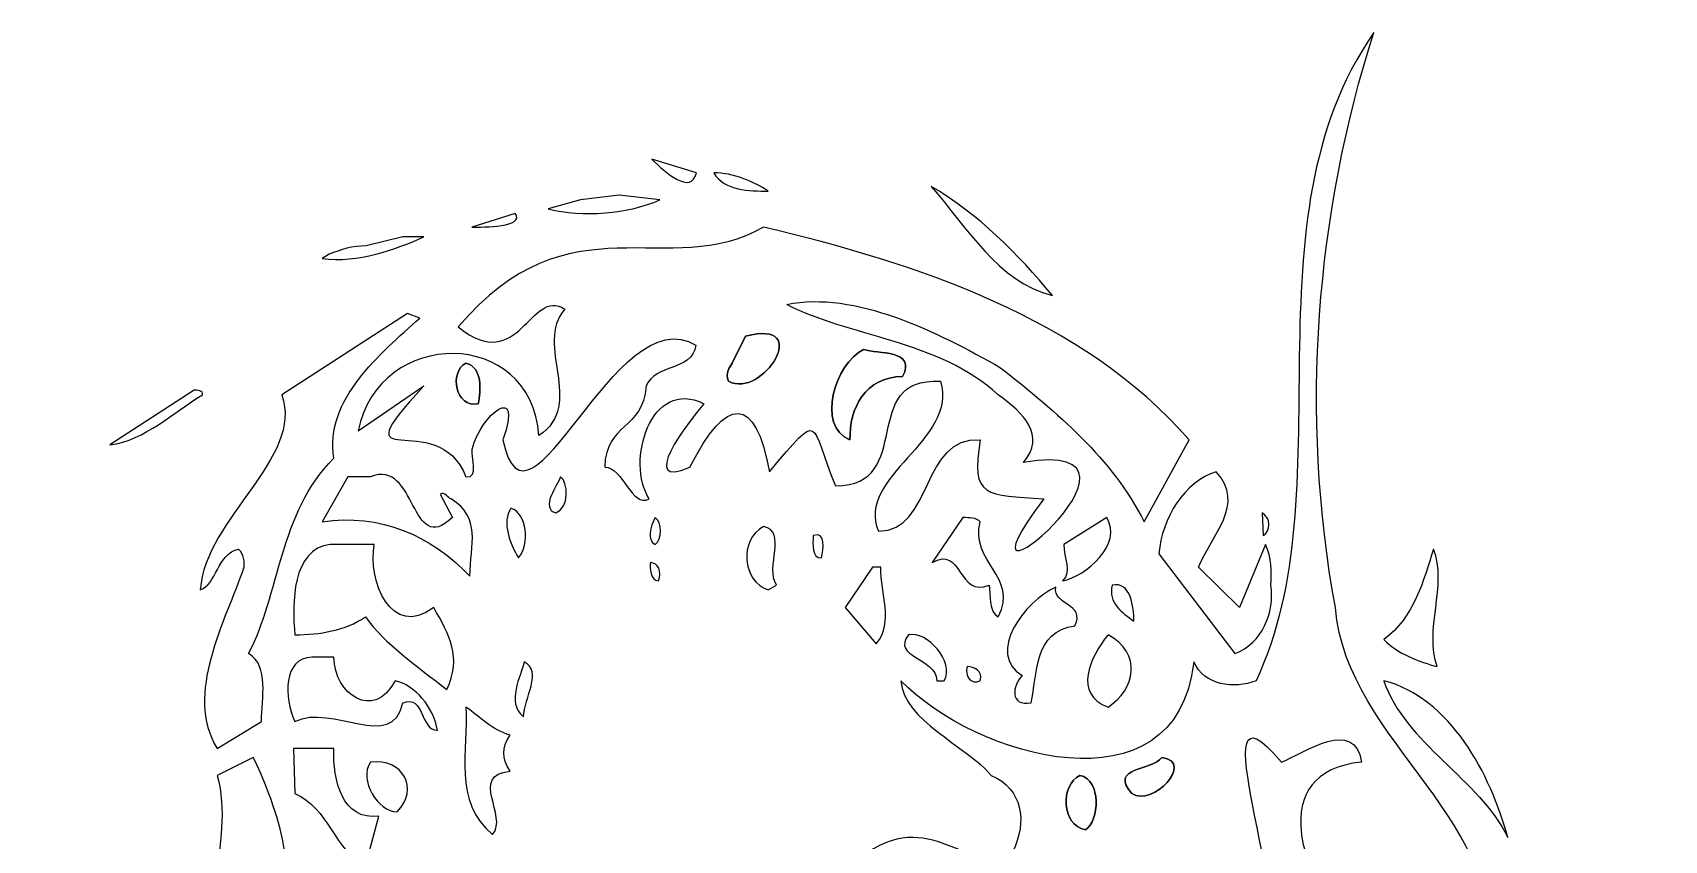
# Model space of a CAD drawing. Header units: centimetres. Extents: x -8.9 to 8.9, y -9.8 to 13.9.
# Drawn here: x -2.74 to 7.02, y 9.03 to 13.87 of the extents above; entities that cross this region are included whole.
import ezdxf

# ---------------------------------------------------------------- set-up
doc = ezdxf.new("R2010")
doc.units = ezdxf.units.CM
doc.header["$MEASUREMENT"] = 0
doc.layers.add('Ebene 1', color=7, linetype='Continuous')

msp = doc.modelspace()

# ---------------------------------------------------------------- linework, layer by layer
at = {"layer": 'Ebene 1', "color": 12}
for points, knots in [([(4.20624, 10.10158), (4.27228, 9.96188), (4.445, 9.93648), (4.57962, 9.98982), (4.57962, 9.98982), (5.1181, 11.12774), (4.4958, 12.73048), (5.2832, 13.86586), (5.2832, 13.86586), (4.9403, 12.78382), (4.8387, 11.59256), (5.0546, 10.42669), (5.0546, 10.42669), (5.1181, 9.61136), (6.1468, 9.12368), (5.93598, 8.31087), (5.93598, 8.31087), (5.77341, 8.36422), (5.73786, 8.68934), (5.56767, 8.63853), (5.56767, 8.63853), (5.89534, 8.20166), (5.47878, 8.49884), (5.1816, 8.47344), (5.1816, 8.47344), (4.83108, 8.8011), (4.6355, 9.4488), (5.20954, 9.50214), (5.20954, 9.50214), (5.17144, 9.77392), (4.86918, 9.55802), (4.73202, 9.50214), (4.73202, 9.50214), (4.20624, 10.12952), (4.8387, 8.52677), (4.61517, 8.4455), (4.61517, 8.4455), (4.19862, 9.4488), (4.064, 8.36422), (4.77774, 8.2296), (4.77774, 8.2296), (5.18668, 8.36422), (5.02412, 7.7978), (5.37972, 7.63524), (5.37972, 7.63524), (5.6388, 7.52602), (6.1087, 7.30758), (6.1595, 7.71652), (6.1595, 7.71652), (6.40587, 7.41934), (6.63448, 7.0104), (6.53034, 6.5786), (6.53034, 6.5786), (6.38556, 6.76656), (6.41858, 7.14502), (6.13156, 7.2517), (6.13156, 7.2517), (6.00964, 7.20344), (6.12394, 7.09168), (6.13156, 7.0104), (6.13156, 7.0104), (6.25094, 6.46938), (6.65988, 6.08584), (6.91896, 5.62864), (6.91896, 5.62864), (6.41095, 5.89788), (6.49478, 4.84886), (6.93419, 5.09016), (6.93419, 5.09016), (7.0231, 4.9911), (6.91134, 4.93776), (6.88086, 4.88188), (6.88086, 4.88188), (6.78434, 4.71678), (6.83005, 4.55168), (6.75386, 4.24688), (6.75386, 4.24688), (6.54812, 5.00634), (6.28142, 6.14426), (5.3975, 6.41604), (5.3975, 6.41604), (5.26796, 6.46938), (5.12826, 6.49732), (5.02919, 6.604), (5.02919, 6.604), (5.02919, 6.604), (5.0546, 6.84784), (5.0546, 6.84784), (5.0546, 6.84784), (5.17906, 6.8199), (5.25271, 6.63194), (5.39496, 6.63194), (5.39496, 6.63194), (5.24001, 7.55396), (4.04876, 7.2517), (3.4036, 7.27964), (3.4036, 7.27964), (3.31724, 7.55396), (3.68046, 7.52602), (3.8481, 7.55396), (3.8481, 7.55396), (4.08178, 7.44474), (4.28751, 7.44474), (4.49833, 7.52602), (4.49833, 7.52602), (4.22402, 7.96036), (3.5687, 7.66318), (3.15722, 7.68858), (3.15722, 7.68858), (3.02768, 8.0137), (3.28676, 8.33628), (3.33756, 8.66648), (3.33756, 8.66648), (3.62966, 8.96366), (3.11404, 9.04494), (3.14706, 8.68934), (3.14706, 8.68934), (3.14706, 8.36422), (2.89306, 8.31087), (2.8194, 8.66648), (2.8194, 8.66648), (2.61112, 8.98906), (2.43332, 8.79602), (2.21488, 8.93318), (2.21488, 8.93318), (2.62382, 9.25576), (2.8702, 8.8011), (3.12166, 8.96366), (3.12166, 8.96366), (3.2131, 9.15162), (3.18008, 9.34212), (2.99466, 9.4234), (2.99466, 9.4234), (2.8321, 9.61136), (2.47396, 9.74598), (2.45364, 9.98982), (2.45364, 9.98982), (2.89306, 9.53008), (4.10464, 9.17956), (4.20624, 10.10158)], [0, 0, 0, 0, 0.0285714, 0.0285714, 0.0285714, 0.0285714, 0.0571429, 0.0571429, 0.0571429, 0.0571429, 0.0857143, 0.0857143, 0.0857143, 0.0857143, 0.1142857, 0.1142857, 0.1142857, 0.1142857, 0.1428571, 0.1428571, 0.1428571, 0.1428571, 0.1714286, 0.1714286, 0.1714286, 0.1714286, 0.2, 0.2, 0.2, 0.2, 0.2285714, 0.2285714, 0.2285714, 0.2285714, 0.2571429, 0.2571429, 0.2571429, 0.2571429, 0.2857143, 0.2857143, 0.2857143, 0.2857143, 0.3142857, 0.3142857, 0.3142857, 0.3142857, 0.3428571, 0.3428571, 0.3428571, 0.3428571, 0.3714286, 0.3714286, 0.3714286, 0.3714286, 0.4, 0.4, 0.4, 0.4, 0.4285714, 0.4285714, 0.4285714, 0.4285714, 0.4571429, 0.4571429, 0.4571429, 0.4571429, 0.4857143, 0.4857143, 0.4857143, 0.4857143, 0.5142857, 0.5142857, 0.5142857, 0.5142857, 0.5428571, 0.5428571, 0.5428571, 0.5428571, 0.5714286, 0.5714286, 0.5714286, 0.5714286, 0.6, 0.6, 0.6, 0.6, 0.6285714, 0.6285714, 0.6285714, 0.6285714, 0.6571429, 0.6571429, 0.6571429, 0.6571429, 0.6857143, 0.6857143, 0.6857143, 0.6857143, 0.7142857, 0.7142857, 0.7142857, 0.7142857, 0.7428571, 0.7428571, 0.7428571, 0.7428571, 0.7714286, 0.7714286, 0.7714286, 0.7714286, 0.8, 0.8, 0.8, 0.8, 0.8285714, 0.8285714, 0.8285714, 0.8285714, 0.8571429, 0.8571429, 0.8571429, 0.8571429, 0.8857143, 0.8857143, 0.8857143, 0.8857143, 0.9142857, 0.9142857, 0.9142857, 0.9142857, 0.9428571, 0.9428571, 0.9428571, 0.9428571, 0.9714286, 0.9714286, 0.9714286, 0.9714286, 1, 1, 1, 1]), ([(1.22936, 13.02766), (1.19888, 12.89304), (1.04394, 13.02766), (0.96266, 13.10894), (0.96266, 13.10894), (0.96266, 13.10894), (1.22936, 13.02766), (1.22936, 13.02766)], [0, 0, 0, 0, 0.5, 0.5, 0.5, 0.5, 1, 1, 1, 1]), ([(1.65862, 12.91844), (1.54686, 12.91844), (1.39954, 12.91844), (1.3335, 13.02766), (1.3335, 13.02766), (1.45288, 13.02766), (1.57226, 12.97432), (1.65862, 12.91844)], [0, 0, 0, 0, 0.5, 0.5, 0.5, 0.5, 1, 1, 1, 1]), ([(0.76708, 12.89304), (0.76708, 12.89304), (1.01092, 12.8651), (1.01092, 12.8651), (1.01092, 12.8651), (0.8255, 12.78382), (0.54356, 12.75842), (0.3429, 12.81176), (0.3429, 12.81176), (0.3429, 12.81176), (0.53594, 12.8651), (0.53594, 12.8651), (0.53594, 12.8651), (0.53594, 12.8651), (0.76708, 12.89304), (0.76708, 12.89304)], [0, 0, 0, 0, 0.25, 0.25, 0.25, 0.25, 0.5, 0.5, 0.5, 0.5, 0.75, 0.75, 0.75, 0.75, 1, 1, 1, 1]), ([(2.63398, 12.94638), (2.91338, 12.78382), (3.15722, 12.53998), (3.36042, 12.2936), (3.36042, 12.2936), (3.03276, 12.37488), (2.84988, 12.70254), (2.63398, 12.94638)], [0, 0, 0, 0, 0.5, 0.5, 0.5, 0.5, 1, 1, 1, 1]), ([(0.14478, 12.78382), (0.20574, 12.70254), (-0.04572, 12.70254), (-0.1143, 12.70254), (-0.1143, 12.70254), (-0.1143, 12.70254), (0.14478, 12.78382), (0.14478, 12.78382)], [0, 0, 0, 0, 0.5, 0.5, 0.5, 0.5, 1, 1, 1, 1]), ([(-0.52832, 12.64412), (-0.52832, 12.64412), (-0.40132, 12.64412), (-0.40132, 12.64412), (-0.40132, 12.64412), (-0.57404, 12.56792), (-0.79502, 12.48664), (-1.01092, 12.51458), (-1.01092, 12.51458), (-1.01092, 12.51458), (-0.96774, 12.53998), (-0.96774, 12.53998), (-0.96774, 12.53998), (-0.9017, 12.56792), (-0.8255, 12.59078), (-0.74676, 12.59078), (-0.74676, 12.59078), (-0.74676, 12.59078), (-0.52832, 12.64412), (-0.52832, 12.64412)], [0, 0, 0, 0, 0.2, 0.2, 0.2, 0.2, 0.4, 0.4, 0.4, 0.4, 0.6, 0.6, 0.6, 0.6, 0.8, 0.8, 0.8, 0.8, 1, 1, 1, 1]), ([(-1.77546, 11.72718), (-1.76276, 11.72718), (-1.71704, 11.72718), (-1.7272, 11.69924), (-1.7272, 11.69924), (-1.905, 11.59256), (-2.06756, 11.43), (-2.28092, 11.39952), (-2.28092, 11.39952), (-2.28092, 11.39952), (-1.77546, 11.72718), (-1.77546, 11.72718)], [0, 0, 0, 0, 0.3333333, 0.3333333, 0.3333333, 0.3333333, 0.6666667, 0.6666667, 0.6666667, 0.6666667, 1, 1, 1, 1]), ([(4.01574, 9.53008), (3.95478, 9.4488), (3.6957, 9.47673), (3.8354, 9.31418), (3.8354, 9.31418), (3.95986, 9.2329), (4.2164, 9.50214), (4.01574, 9.53008)], [0, 0, 0, 0, 0.5, 0.5, 0.5, 0.5, 1, 1, 1, 1]), ([(3.52552, 9.4234), (3.40614, 9.36751), (3.41376, 9.12368), (3.55854, 9.09828), (3.55854, 9.09828), (3.64236, 9.15162), (3.65506, 9.39546), (3.52552, 9.4234)], [0, 0, 0, 0, 0.5, 0.5, 0.5, 0.5, 1, 1, 1, 1])]:
    msp.add_open_spline(points, degree=3, knots=knots, dxfattribs=at)
at = {"layer": 'Ebene 1', "color": 96}
for points, knots in [([(1.63068, 12.70254), (2.54508, 12.48664), (3.54584, 12.15898), (4.1783, 11.43), (4.1783, 11.43), (4.1783, 11.43), (3.90906, 10.93978), (3.90906, 10.93978), (3.90906, 10.93978), (3.71856, 11.32078), (3.38836, 11.59256), (3.05054, 11.8618), (3.05054, 11.8618), (2.66954, 12.0777), (2.17932, 12.32408), (1.77038, 12.24026), (1.77038, 12.24026), (2.12852, 12.04976), (2.68986, 12.02436), (3.0353, 11.69924), (3.0353, 11.69924), (3.1877, 11.59256), (3.32486, 11.4554), (3.1877, 11.29538), (3.1877, 11.29538), (4.16052, 11.4554), (2.64922, 10.2108), (3.30962, 11.07694), (3.30962, 11.07694), (2.96672, 11.10488), (2.86766, 11.07694), (2.92862, 11.43), (2.92862, 11.43), (2.57302, 11.4554), (2.64922, 10.8839), (2.31902, 10.8839), (2.31902, 10.8839), (2.17932, 11.20902), (2.80162, 11.43), (2.68986, 11.78052), (2.68986, 11.78052), (2.19456, 11.80846), (2.54508, 11.15568), (2.06248, 11.15568), (2.06248, 11.15568), (1.90246, 11.53668), (1.98628, 11.61796), (1.66624, 11.2395), (1.66624, 11.2395), (1.58496, 11.69924), (1.40716, 11.69924), (1.19126, 11.26744), (1.19126, 11.26744), (0.87376, 11.12774), (1.17602, 11.53668), (1.27508, 11.6459), (1.27508, 11.6459), (0.95504, 11.80846), (0.80518, 11.29538), (0.94742, 11.07694), (0.94742, 11.07694), (0.84074, 11.02106), (0.79248, 11.26744), (0.68072, 11.26744), (0.68072, 11.26744), (0.68834, 11.53668), (0.90678, 11.48334), (0.92964, 11.75258), (0.92964, 11.75258), (0.98298, 11.88974), (1.19888, 11.83386), (1.22682, 11.99642), (1.22682, 11.99642), (0.74422, 12.2936), (0.22352, 10.72388), (0.07112, 11.43), (0.07112, 11.43), (0.19812, 11.78052), (-0.06096, 11.58748), (-0.11176, 11.37412), (-0.11176, 11.37412), (-0.12192, 11.3284), (-0.06858, 11.2014), (-0.14986, 11.20902), (-0.14986, 11.20902), (-0.32004, 11.6459), (-0.92964, 11.18108), (-0.40132, 11.75258), (-0.40132, 11.75258), (-0.40132, 11.75258), (-0.79502, 11.48334), (-0.79502, 11.48334), (-0.79502, 11.48334), (-0.67056, 12.10564), (0.2413, 12.10564), (0.28702, 11.4554), (0.28702, 11.4554), (0.56896, 11.6459), (0.254, 11.99642), (0.44196, 12.21232), (0.44196, 12.21232), (0.23368, 12.34694), (0.17272, 11.80846), (-0.19558, 12.10564), (-0.19558, 12.10564), (0.4699, 12.89304), (1.0668, 12.37488), (1.63068, 12.70254)], [0, 0, 0, 0, 0.037037, 0.037037, 0.037037, 0.037037, 0.0740741, 0.0740741, 0.0740741, 0.0740741, 0.1111111, 0.1111111, 0.1111111, 0.1111111, 0.1481481, 0.1481481, 0.1481481, 0.1481481, 0.1851852, 0.1851852, 0.1851852, 0.1851852, 0.2222222, 0.2222222, 0.2222222, 0.2222222, 0.2592593, 0.2592593, 0.2592593, 0.2592593, 0.2962963, 0.2962963, 0.2962963, 0.2962963, 0.3333333, 0.3333333, 0.3333333, 0.3333333, 0.3703704, 0.3703704, 0.3703704, 0.3703704, 0.4074074, 0.4074074, 0.4074074, 0.4074074, 0.4444444, 0.4444444, 0.4444444, 0.4444444, 0.4814815, 0.4814815, 0.4814815, 0.4814815, 0.5185185, 0.5185185, 0.5185185, 0.5185185, 0.5555556, 0.5555556, 0.5555556, 0.5555556, 0.5925926, 0.5925926, 0.5925926, 0.5925926, 0.6296296, 0.6296296, 0.6296296, 0.6296296, 0.6666667, 0.6666667, 0.6666667, 0.6666667, 0.7037037, 0.7037037, 0.7037037, 0.7037037, 0.7407407, 0.7407407, 0.7407407, 0.7407407, 0.7777778, 0.7777778, 0.7777778, 0.7777778, 0.8148148, 0.8148148, 0.8148148, 0.8148148, 0.8518519, 0.8518519, 0.8518519, 0.8518519, 0.8888889, 0.8888889, 0.8888889, 0.8888889, 0.9259259, 0.9259259, 0.9259259, 0.9259259, 0.962963, 0.962963, 0.962963, 0.962963, 1, 1, 1, 1]), ([(-0.50038, 12.18692), (-0.50038, 12.18692), (-0.42672, 12.15898), (-0.42672, 12.15898), (-0.42672, 12.15898), (-0.66294, 11.94308), (-0.99822, 11.6713), (-0.9398, 11.32078), (-0.9398, 11.32078), (-1.27, 10.99312), (-1.26238, 10.50798), (-1.45034, 10.15238), (-1.45034, 10.15238), (-1.32334, 10.07364), (-1.37414, 9.88568), (-1.37414, 9.74598), (-1.37414, 9.74598), (-1.37414, 9.74598), (-1.6383, 9.58341), (-1.6383, 9.58341), (-1.6383, 9.58341), (-1.83896, 9.90853), (-1.59004, 10.34542), (-1.47828, 10.668), (-1.47828, 10.668), (-1.47828, 10.69594), (-1.47828, 10.74927), (-1.5113, 10.77722), (-1.5113, 10.77722), (-1.6383, 10.74927), (-1.64338, 10.56132), (-1.7399, 10.53337), (-1.7399, 10.53337), (-1.70942, 10.96518), (-1.1176, 11.32078), (-1.25222, 11.69924), (-1.25222, 11.69924), (-1.25222, 11.69924), (-0.50038, 12.18692), (-0.50038, 12.18692)], [0, 0, 0, 0, 0.1, 0.1, 0.1, 0.1, 0.2, 0.2, 0.2, 0.2, 0.3, 0.3, 0.3, 0.3, 0.4, 0.4, 0.4, 0.4, 0.5, 0.5, 0.5, 0.5, 0.6, 0.6, 0.6, 0.6, 0.7, 0.7, 0.7, 0.7, 0.8, 0.8, 0.8, 0.8, 0.9, 0.9, 0.9, 0.9, 1, 1, 1, 1]), ([(1.524, 12.04976), (1.524, 12.04976), (1.44272, 11.88974), (1.44272, 11.88974), (1.44272, 11.88974), (1.43002, 11.8618), (1.39954, 11.83386), (1.4224, 11.78052), (1.4224, 11.78052), (1.62306, 11.6713), (1.93548, 12.15898), (1.524, 12.04976)], [0, 0, 0, 0, 0.3333333, 0.3333333, 0.3333333, 0.3333333, 0.6666667, 0.6666667, 0.6666667, 0.6666667, 1, 1, 1, 1]), ([(2.23012, 11.97102), (2.05994, 11.88974), (1.9431, 11.51128), (2.14884, 11.43), (2.14884, 11.43), (2.14376, 11.61796), (2.24028, 11.80846), (2.4638, 11.80846), (2.4638, 11.80846), (2.55016, 11.97102), (2.31394, 11.94308), (2.23012, 11.97102)], [0, 0, 0, 0, 0.3333333, 0.3333333, 0.3333333, 0.3333333, 0.6666667, 0.6666667, 0.6666667, 0.6666667, 1, 1, 1, 1]), ([(-0.14986, 11.88974), (-0.254, 11.83386), (-0.21082, 11.61796), (-0.0762, 11.6459), (-0.0762, 11.6459), (-0.06096, 11.72718), (-0.04826, 11.8618), (-0.14986, 11.88974)], [0, 0, 0, 0, 0.5, 0.5, 0.5, 0.5, 1, 1, 1, 1]), ([(-0.85598, 11.20902), (-0.85598, 11.20902), (-0.72136, 11.20902), (-0.72136, 11.20902), (-0.72136, 11.20902), (-0.44196, 11.32078), (-0.48514, 10.72388), (-0.23114, 10.96518), (-0.23114, 10.96518), (-0.23114, 10.96518), (-0.3048, 11.10488), (-0.3048, 11.10488), (-0.3048, 11.10488), (-0.27686, 11.12774), (-0.25654, 11.07694), (-0.23875, 11.07694), (-0.23875, 11.07694), (-0.05588, 10.96518), (-0.12192, 10.80516), (-0.127, 10.61466), (-0.127, 10.61466), (-0.35814, 10.8585), (-0.66294, 10.99312), (-1.01092, 10.93978), (-1.01092, 10.93978), (-1.01092, 10.93978), (-0.85598, 11.20902), (-0.85598, 11.20902)], [0, 0, 0, 0, 0.1428571, 0.1428571, 0.1428571, 0.1428571, 0.2857143, 0.2857143, 0.2857143, 0.2857143, 0.4285714, 0.4285714, 0.4285714, 0.4285714, 0.5714286, 0.5714286, 0.5714286, 0.5714286, 0.7142857, 0.7142857, 0.7142857, 0.7142857, 0.8571429, 0.8571429, 0.8571429, 0.8571429, 1, 1, 1, 1]), ([(-1.4224, 9.53008), (-1.31572, 9.31418), (-1.08458, 8.74267), (-1.34112, 8.55472), (-1.34112, 8.55472), (-1.04902, 8.39216), (-1.41478, 8.0137), (-1.68656, 8.0137), (-1.68656, 8.0137), (-1.68656, 8.0137), (-1.68656, 7.90448), (-1.68656, 7.90448), (-1.68656, 7.90448), (-1.2954, 7.8232), (-1.75514, 7.66318), (-1.92786, 7.63524), (-1.92786, 7.63524), (-1.92786, 7.63524), (-1.80848, 7.52602), (-1.80848, 7.52602), (-1.80848, 7.52602), (-2.01676, 7.11708), (-2.4384, 7.09168), (-2.7432, 7.2263), (-2.7432, 7.2263), (-2.52222, 7.66318), (-2.00152, 7.87908), (-1.64592, 8.20166), (-1.64592, 8.20166), (-1.78562, 8.55472), (-1.52654, 9.017), (-1.6383, 9.4234), (-1.6383, 9.4234), (-1.6383, 9.4234), (-1.4224, 9.53008), (-1.4224, 9.53008)], [0, 0, 0, 0, 0.1111111, 0.1111111, 0.1111111, 0.1111111, 0.2222222, 0.2222222, 0.2222222, 0.2222222, 0.3333333, 0.3333333, 0.3333333, 0.3333333, 0.4444444, 0.4444444, 0.4444444, 0.4444444, 0.5555556, 0.5555556, 0.5555556, 0.5555556, 0.6666667, 0.6666667, 0.6666667, 0.6666667, 0.7777778, 0.7777778, 0.7777778, 0.7777778, 0.8888889, 0.8888889, 0.8888889, 0.8888889, 1, 1, 1, 1])]:
    msp.add_open_spline(points, degree=3, knots=knots, dxfattribs=at)
at = {"layer": 'Ebene 1', "color": 7}
for points, knots in [([(1.524, 12.04976), (1.93548, 12.15898), (1.62306, 11.6713), (1.4224, 11.78052), (1.4224, 11.78052), (1.39954, 11.83386), (1.43002, 11.8618), (1.44272, 11.88974), (1.44272, 11.88974), (1.44272, 11.88974), (1.524, 12.04976), (1.524, 12.04976)], [0, 0, 0, 0, 0.3333333, 0.3333333, 0.3333333, 0.3333333, 0.6666667, 0.6666667, 0.6666667, 0.6666667, 1, 1, 1, 1]), ([(2.23012, 11.97102), (2.31394, 11.94308), (2.55016, 11.97102), (2.4638, 11.80846), (2.4638, 11.80846), (2.24028, 11.80846), (2.14376, 11.61796), (2.14884, 11.43), (2.14884, 11.43), (1.9431, 11.51128), (2.05994, 11.88974), (2.23012, 11.97102)], [0, 0, 0, 0, 0.3333333, 0.3333333, 0.3333333, 0.3333333, 0.6666667, 0.6666667, 0.6666667, 0.6666667, 1, 1, 1, 1]), ([(-0.14986, 11.88974), (-0.04826, 11.8618), (-0.06096, 11.72718), (-0.0762, 11.6459), (-0.0762, 11.6459), (-0.21082, 11.61796), (-0.254, 11.83386), (-0.14986, 11.88974)], [0, 0, 0, 0, 0.5, 0.5, 0.5, 0.5, 1, 1, 1, 1]), ([(4.61517, 10.99312), (4.66852, 10.96518), (4.66852, 10.8839), (4.6228, 10.8585), (4.6228, 10.8585), (4.6228, 10.8585), (4.61517, 10.99312), (4.61517, 10.99312)], [0, 0, 0, 0, 0.5, 0.5, 0.5, 0.5, 1, 1, 1, 1]), ([(4.01574, 9.53008), (4.2164, 9.50214), (3.95986, 9.2329), (3.8354, 9.31418), (3.8354, 9.31418), (3.6957, 9.47673), (3.95478, 9.4488), (4.01574, 9.53008)], [0, 0, 0, 0, 0.5, 0.5, 0.5, 0.5, 1, 1, 1, 1]), ([(3.52552, 9.4234), (3.65506, 9.39546), (3.64236, 9.15162), (3.55854, 9.09828), (3.55854, 9.09828), (3.41376, 9.12368), (3.40614, 9.36751), (3.52552, 9.4234)], [0, 0, 0, 0, 0.5, 0.5, 0.5, 0.5, 1, 1, 1, 1])]:
    msp.add_open_spline(points, degree=3, knots=knots, dxfattribs=at)
at = {"layer": 'Ebene 1', "color": 1}
for points, knots in [([(4.34086, 11.2395), (4.5212, 11.04646), (4.31038, 10.8585), (4.23418, 10.668), (4.23418, 10.668), (4.23418, 10.668), (4.48056, 10.42669), (4.48056, 10.42669), (4.48056, 10.42669), (4.48056, 10.42669), (4.6355, 10.80516), (4.6355, 10.80516), (4.6355, 10.80516), (4.67614, 10.72388), (4.66852, 10.64259), (4.66852, 10.56132), (4.66852, 10.56132), (4.69138, 10.39876), (4.61517, 10.2108), (4.45262, 10.15238), (4.45262, 10.15238), (4.45262, 10.15238), (3.99796, 10.74927), (3.99796, 10.74927), (3.99796, 10.74927), (4.01574, 10.96518), (4.1529, 11.18108), (4.34086, 11.2395)], [0, 0, 0, 0, 0.1428571, 0.1428571, 0.1428571, 0.1428571, 0.2857143, 0.2857143, 0.2857143, 0.2857143, 0.4285714, 0.4285714, 0.4285714, 0.4285714, 0.5714286, 0.5714286, 0.5714286, 0.5714286, 0.7142857, 0.7142857, 0.7142857, 0.7142857, 0.8571429, 0.8571429, 0.8571429, 0.8571429, 1, 1, 1, 1]), ([(2.82448, 10.96518), (2.86258, 10.96518), (2.90576, 10.96518), (2.92862, 10.93978), (2.92862, 10.93978), (2.86258, 10.69594), (3.16484, 10.61466), (3.0353, 10.37082), (3.0353, 10.37082), (2.97942, 10.39876), (2.98958, 10.50798), (2.98196, 10.56132), (2.98196, 10.56132), (2.79654, 10.48004), (2.8194, 10.80516), (2.6416, 10.69594), (2.6416, 10.69594), (2.6416, 10.69594), (2.82448, 10.96518), (2.82448, 10.96518)], [0, 0, 0, 0, 0.2, 0.2, 0.2, 0.2, 0.4, 0.4, 0.4, 0.4, 0.6, 0.6, 0.6, 0.6, 0.8, 0.8, 0.8, 0.8, 1, 1, 1, 1]), ([(3.42138, 10.58672), (3.47726, 10.64259), (3.429, 10.72388), (3.429, 10.80516), (3.429, 10.80516), (3.429, 10.80516), (3.68554, 10.96518), (3.68554, 10.96518), (3.68554, 10.96518), (3.7846, 10.80516), (3.56108, 10.61466), (3.42138, 10.58672)], [0, 0, 0, 0, 0.3333333, 0.3333333, 0.3333333, 0.3333333, 0.6666667, 0.6666667, 0.6666667, 0.6666667, 1, 1, 1, 1]), ([(5.64134, 10.77722), (5.7277, 10.56132), (5.58292, 10.28954), (5.66419, 10.07364), (5.66419, 10.07364), (5.56005, 10.10158), (5.4229, 10.15238), (5.34416, 10.2362), (5.34416, 10.2362), (5.52704, 10.37082), (5.58038, 10.58672), (5.64134, 10.77722)], [0, 0, 0, 0, 0.3333333, 0.3333333, 0.3333333, 0.3333333, 0.6666667, 0.6666667, 0.6666667, 0.6666667, 1, 1, 1, 1]), ([(3.38074, 10.54862), (3.36042, 10.44194), (3.56108, 10.4521), (3.49504, 10.31748), (3.49504, 10.31748), (3.24866, 10.28954), (3.26898, 10.0203), (3.23342, 9.85774), (3.23342, 9.85774), (3.10134, 9.83234), (3.12166, 9.96188), (3.18008, 10.0203), (3.18008, 10.0203), (2.9591, 10.15238), (3.19532, 10.46734), (3.38074, 10.54862)], [0, 0, 0, 0, 0.25, 0.25, 0.25, 0.25, 0.5, 0.5, 0.5, 0.5, 0.75, 0.75, 0.75, 0.75, 1, 1, 1, 1]), ([(2.49936, 10.26414), (2.60858, 10.28954), (2.77876, 10.10158), (2.71272, 9.98982), (2.71272, 9.98982), (2.71272, 9.98982), (2.66954, 9.98982), (2.66954, 9.98982), (2.66954, 9.98982), (2.66192, 10.12952), (2.39522, 10.12952), (2.49936, 10.26414)], [0, 0, 0, 0, 0.3333333, 0.3333333, 0.3333333, 0.3333333, 0.6666667, 0.6666667, 0.6666667, 0.6666667, 1, 1, 1, 1]), ([(3.69316, 10.26414), (3.90144, 10.15238), (3.85572, 9.93648), (3.69316, 9.83234), (3.69316, 9.83234), (3.48488, 9.90853), (3.58394, 10.12952), (3.69316, 10.26414)], [0, 0, 0, 0, 0.5, 0.5, 0.5, 0.5, 1, 1, 1, 1]), ([(5.34416, 9.98982), (5.74294, 9.88568), (5.98169, 9.43356), (6.08583, 9.05255), (6.08583, 9.05255), (5.91566, 9.40308), (5.47116, 9.61136), (5.34416, 9.98982)], [0, 0, 0, 0, 0.5, 0.5, 0.5, 0.5, 1, 1, 1, 1])]:
    msp.add_open_spline(points, degree=3, knots=knots, dxfattribs=at)
at = {"layer": 'Ebene 1', "color": 70}
for points, knots in [([(0.41656, 11.20902), (0.46228, 11.18108), (0.4699, 11.02106), (0.38862, 10.99312), (0.38862, 10.99312), (0.2921, 11.02106), (0.39624, 11.15568), (0.41656, 11.20902)], [0, 0, 0, 0, 0.5, 0.5, 0.5, 0.5, 1, 1, 1, 1]), ([(0.11938, 11.02106), (0.2159, 10.99312), (0.23368, 10.80516), (0.1651, 10.72388), (0.1651, 10.72388), (0.1143, 10.80516), (0.0635, 10.93978), (0.11938, 11.02106)], [0, 0, 0, 0, 0.5, 0.5, 0.5, 0.5, 1, 1, 1, 1]), ([(0.98298, 10.96518), (1.02616, 10.93978), (1.02616, 10.83056), (0.98298, 10.80516), (0.98298, 10.80516), (0.92964, 10.83056), (0.95504, 10.91184), (0.98298, 10.96518)], [0, 0, 0, 0, 0.5, 0.5, 0.5, 0.5, 1, 1, 1, 1]), ([(1.63068, 10.91184), (1.778, 10.8839), (1.6383, 10.668), (1.70942, 10.56132), (1.70942, 10.56132), (1.70942, 10.56132), (1.65862, 10.53337), (1.65862, 10.53337), (1.65862, 10.53337), (1.50368, 10.58672), (1.48336, 10.83056), (1.63068, 10.91184)], [0, 0, 0, 0, 0.3333333, 0.3333333, 0.3333333, 0.3333333, 0.6666667, 0.6666667, 0.6666667, 0.6666667, 1, 1, 1, 1]), ([(1.92786, 10.8585), (2.00914, 10.8839), (1.98628, 10.77722), (1.97866, 10.72388), (1.97866, 10.72388), (1.9177, 10.72388), (1.92786, 10.80516), (1.92786, 10.8585)], [0, 0, 0, 0, 0.5, 0.5, 0.5, 0.5, 1, 1, 1, 1]), ([(-0.96266, 10.80516), (-0.96266, 10.80516), (-0.6985, 10.80516), (-0.6985, 10.80516), (-0.6985, 10.80516), (-0.73914, 10.58672), (-0.5969, 10.2362), (-0.3429, 10.42669), (-0.3429, 10.42669), (-0.24892, 10.26414), (-0.17272, 10.12952), (-0.26416, 9.93648), (-0.26416, 9.93648), (-0.43942, 10.07364), (-0.635, 10.2108), (-0.75184, 10.37082), (-0.75184, 10.37082), (-0.87122, 10.28954), (-1.02616, 10.26414), (-1.17348, 10.26414), (-1.17348, 10.26414), (-1.19126, 10.4521), (-1.19126, 10.77722), (-0.96266, 10.80516)], [0, 0, 0, 0, 0.1666667, 0.1666667, 0.1666667, 0.1666667, 0.3333333, 0.3333333, 0.3333333, 0.3333333, 0.5, 0.5, 0.5, 0.5, 0.6666667, 0.6666667, 0.6666667, 0.6666667, 0.8333333, 0.8333333, 0.8333333, 0.8333333, 1, 1, 1, 1]), ([(0.95504, 10.69594), (0.99822, 10.69594), (1.02616, 10.64259), (1.0033, 10.58672), (1.0033, 10.58672), (0.95504, 10.58672), (0.94742, 10.668), (0.95504, 10.69594)], [0, 0, 0, 0, 0.5, 0.5, 0.5, 0.5, 1, 1, 1, 1]), ([(2.28346, 10.668), (2.28346, 10.668), (2.33426, 10.668), (2.33426, 10.668), (2.33426, 10.668), (2.32918, 10.50798), (2.41554, 10.34542), (2.30632, 10.2108), (2.30632, 10.2108), (2.30632, 10.2108), (2.1209, 10.42669), (2.1209, 10.42669), (2.1209, 10.42669), (2.1209, 10.42669), (2.28346, 10.668), (2.28346, 10.668)], [0, 0, 0, 0, 0.25, 0.25, 0.25, 0.25, 0.5, 0.5, 0.5, 0.5, 0.75, 0.75, 0.75, 0.75, 1, 1, 1, 1]), ([(-1.07188, 10.12952), (-1.07188, 10.12952), (-0.9398, 10.12952), (-0.9398, 10.12952), (-0.9398, 10.12952), (-0.9398, 9.90853), (-0.6985, 9.74598), (-0.57404, 9.98982), (-0.57404, 9.98982), (-0.45466, 9.96188), (-0.3429, 9.83234), (-0.32004, 9.69263), (-0.32004, 9.69263), (-0.42672, 9.69263), (-0.3937, 9.90853), (-0.52832, 9.85774), (-0.52832, 9.85774), (-0.58674, 9.55802), (-0.95504, 9.85774), (-1.17348, 9.74598), (-1.17348, 9.74598), (-1.24206, 9.88568), (-1.24206, 10.12952), (-1.07188, 10.12952)], [0, 0, 0, 0, 0.1666667, 0.1666667, 0.1666667, 0.1666667, 0.3333333, 0.3333333, 0.3333333, 0.3333333, 0.5, 0.5, 0.5, 0.5, 0.6666667, 0.6666667, 0.6666667, 0.6666667, 0.8333333, 0.8333333, 0.8333333, 0.8333333, 1, 1, 1, 1]), ([(0.19812, 10.10158), (0.31242, 10.04824), (0.19812, 9.88568), (0.19558, 9.77392), (0.19558, 9.77392), (0.08636, 9.85774), (0.18288, 10.0203), (0.19812, 10.10158)], [0, 0, 0, 0, 0.5, 0.5, 0.5, 0.5, 1, 1, 1, 1]), ([(-0.14986, 9.83234), (-0.06858, 9.77392), (0.01016, 9.69263), (0.1143, 9.6647), (0.1143, 9.6647), (0.0635, 9.58341), (0.0635, 9.53008), (0.1143, 9.4488), (0.1143, 9.4488), (-0.13462, 9.4234), (0.10668, 9.17956), (0.01016, 9.07034), (0.01016, 9.07034), (-0.23114, 9.26083), (-0.13462, 9.58341), (-0.14986, 9.83234)], [0, 0, 0, 0, 0.25, 0.25, 0.25, 0.25, 0.5, 0.5, 0.5, 0.5, 0.75, 0.75, 0.75, 0.75, 1, 1, 1, 1]), ([(-1.1811, 9.58341), (-1.1811, 9.58341), (-0.9398, 9.58341), (-0.9398, 9.58341), (-0.9398, 9.58341), (-0.94742, 9.39546), (-0.89154, 9.15162), (-0.67056, 9.17956), (-0.67056, 9.17956), (-0.67056, 9.17956), (-0.75184, 8.88238), (-0.75184, 8.88238), (-0.75184, 8.88238), (-0.93218, 8.96366), (-0.97282, 9.2329), (-1.17348, 9.31418), (-1.17348, 9.31418), (-1.17348, 9.31418), (-1.1811, 9.58341), (-1.1811, 9.58341)], [0, 0, 0, 0, 0.2, 0.2, 0.2, 0.2, 0.4, 0.4, 0.4, 0.4, 0.6, 0.6, 0.6, 0.6, 0.8, 0.8, 0.8, 0.8, 1, 1, 1, 1]), ([(-0.72136, 9.50214), (-0.52832, 9.53008), (-0.42672, 9.34212), (-0.56134, 9.20496), (-0.56134, 9.20496), (-0.67564, 9.20496), (-0.79502, 9.39546), (-0.72136, 9.50214)], [0, 0, 0, 0, 0.5, 0.5, 0.5, 0.5, 1, 1, 1, 1])]:
    msp.add_open_spline(points, degree=3, knots=knots, dxfattribs=at)
at = {"layer": 'Ebene 1', "color": 231}
for points in [[(3.71856, 10.56132), (3.83032, 10.58672), (3.8481, 10.42669), (3.8481, 10.34542), (3.8481, 10.34542), (3.77698, 10.39876), (3.69316, 10.4521), (3.71856, 10.56132)], [(2.84988, 10.07364), (2.89052, 10.07364), (2.9464, 10.04824), (2.92862, 9.98982), (2.92862, 9.98982), (2.8702, 9.96188), (2.83464, 10.0203), (2.84988, 10.07364)]]:
    msp.add_open_spline(points, degree=3, knots=[0, 0, 0, 0, 0.5, 0.5, 0.5, 0.5, 1, 1, 1, 1], dxfattribs=at)

doc.saveas('drawing.dxf')
